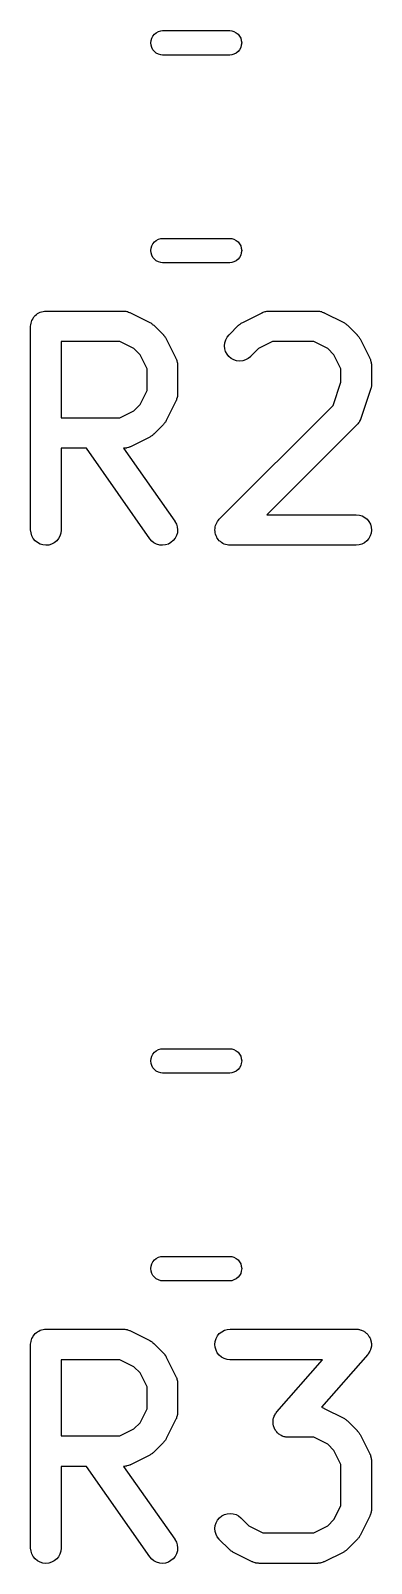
# Model space of a CAD drawing. Extents: x 99.9 to 143.6, y -108.5 to -92.2.
# Drawn here: x 141.97 to 143.65, y -99.96 to -92.43 of the extents above; entities that cross this region are included whole.
import ezdxf

# ---------------------------------------------------------------- set-up
doc = ezdxf.new("R2010")
doc.units = 0
doc.header["$MEASUREMENT"] = 0
doc.layers.add('BLACK', color=7, linetype='CONTINUOUS')

msp = doc.modelspace()

# ---------------------------------------------------------------- linework, layer by layer
at = {"layer": 'BLACK', "linetype": 'CONTINUOUS'}
for p, q in [((142.591, -92.4399), (142.602, -92.4343)), ((142.602, -92.4343), (142.613, -92.4309)), ((142.613, -92.4309), (142.622, -92.43)), ((142.622, -92.43), (142.953, -92.43)), ((142.953, -92.43), (142.962, -92.4309)), ((142.962, -92.4309), (142.973, -92.4343)), ((142.973, -92.4343), (142.984, -92.4399)), ((142.564, -92.49), (142.566, -92.4782)), ((142.566, -92.5018), (142.564, -92.49)), ((142.566, -92.4782), (142.569, -92.4669)), ((142.569, -92.5131), (142.566, -92.5018)), ((142.569, -92.4669), (142.575, -92.4565)), ((142.575, -92.4565), (142.582, -92.4474)), ((142.582, -92.4474), (142.591, -92.4399)), ((142.984, -92.4399), (142.993, -92.4474)), ((142.993, -92.4474), (143, -92.4565)), ((143, -92.4565), (143.006, -92.4669)), ((143.006, -92.4669), (143.009, -92.4782)), ((143.009, -92.5018), (143.006, -92.5131)), ((143.009, -92.4782), (143.011, -92.49)), ((143.011, -92.49), (143.009, -92.5018)), ((142.575, -92.5235), (142.569, -92.5131)), ((142.582, -92.5326), (142.575, -92.5235)), ((142.591, -92.5401), (142.582, -92.5326)), ((142.602, -92.5457), (142.591, -92.5401)), ((142.613, -92.5491), (142.602, -92.5457)), ((142.622, -92.55), (142.613, -92.5491)), ((142.953, -92.55), (142.622, -92.55)), ((142.962, -92.5491), (142.953, -92.55)), ((142.973, -92.5457), (142.962, -92.5491)), ((142.984, -92.5401), (142.973, -92.5457)), ((142.993, -92.5326), (142.984, -92.5401)), ((143, -92.5235), (142.993, -92.5326)), ((143.006, -92.5131), (143, -92.5235)), ((142.566, -93.4982), (142.569, -93.4869)), ((142.569, -93.4869), (142.575, -93.4765)), ((142.575, -93.4765), (142.582, -93.4674)), ((142.582, -93.4674), (142.591, -93.4599)), ((142.591, -93.4599), (142.602, -93.4543)), ((142.602, -93.4543), (142.613, -93.4509)), ((142.613, -93.4509), (142.622, -93.45)), ((142.622, -93.45), (142.953, -93.45)), ((142.953, -93.45), (142.962, -93.4509)), ((142.962, -93.4509), (142.973, -93.4543)), ((142.973, -93.4543), (142.984, -93.4599)), ((142.984, -93.4599), (142.993, -93.4674)), ((142.993, -93.4674), (143, -93.4765)), ((143, -93.4765), (143.006, -93.4869)), ((143.006, -93.4869), (143.009, -93.4982)), ((142.564, -93.51), (142.566, -93.4982)), ((142.566, -93.5218), (142.564, -93.51)), ((142.569, -93.5331), (142.566, -93.5218)), ((142.575, -93.5435), (142.569, -93.5331)), ((142.582, -93.5526), (142.575, -93.5435)), ((142.591, -93.5601), (142.582, -93.5526)), ((142.602, -93.5657), (142.591, -93.5601)), ((142.984, -93.5601), (142.973, -93.5657)), ((142.993, -93.5526), (142.984, -93.5601)), ((143, -93.5435), (142.993, -93.5526)), ((143.006, -93.5331), (143, -93.5435)), ((143.009, -93.5218), (143.006, -93.5331)), ((143.009, -93.4982), (143.011, -93.51)), ((143.011, -93.51), (143.009, -93.5218)), ((142.613, -93.5691), (142.602, -93.5657)), ((142.622, -93.57), (142.613, -93.5691)), ((142.953, -93.57), (142.622, -93.57)), ((142.962, -93.5691), (142.953, -93.57)), ((142.973, -93.5657), (142.962, -93.5691)), ((141.976, -93.8668), (141.978, -93.8601)), ((141.978, -93.8601), (141.98, -93.8533)), ((141.98, -93.8528), (141.984, -93.8466)), ((141.98, -93.8531), (141.98, -93.8528)), ((141.98, -93.8533), (141.98, -93.8531)), ((141.984, -93.8466), (141.987, -93.8404)), ((141.987, -93.8402), (141.988, -93.84)), ((141.987, -93.8404), (141.987, -93.8402)), ((141.988, -93.84), (141.992, -93.8346)), ((141.992, -93.8346), (141.997, -93.8292)), ((141.997, -93.8288), (142.002, -93.8244)), ((141.997, -93.829), (141.997, -93.8288)), ((141.997, -93.8292), (141.997, -93.829)), ((142.002, -93.8244), (142.008, -93.8199)), ((142.008, -93.8196), (142.015, -93.8164)), ((142.008, -93.8198), (142.008, -93.8196)), ((142.008, -93.8199), (142.008, -93.8198)), ((142.015, -93.8164), (142.021, -93.813)), ((142.021, -93.8128), (142.028, -93.8108)), ((142.021, -93.813), (142.021, -93.8128)), ((142.021, -93.813), (142.021, -93.813)), ((142.028, -93.8108), (142.035, -93.8088)), ((142.035, -93.8087), (142.042, -93.8081)), ((142.035, -93.8088), (142.035, -93.8087)), ((142.035, -93.8088), (142.035, -93.8088)), ((142.042, -93.8081), (142.049, -93.8074)), ((142.049, -93.8074), (142.43, -93.8074)), ((142.43, -93.8074), (142.431, -93.8074)), ((142.431, -93.8074), (142.434, -93.8076)), ((142.434, -93.8076), (142.436, -93.8076)), ((142.436, -93.8076), (142.441, -93.8084)), ((142.441, -93.8084), (142.446, -93.809)), ((142.446, -93.809), (142.448, -93.8097)), ((142.448, -93.8097), (142.45, -93.8101)), ((142.45, -93.8101), (142.455, -93.8119)), ((142.455, -93.8119), (142.46, -93.8134)), ((142.46, -93.8134), (142.462, -93.8145)), ((142.462, -93.8145), (142.464, -93.8153)), ((142.464, -93.8153), (142.559, -93.8629)), ((142.559, -93.8629), (142.56, -93.8634)), ((142.56, -93.8634), (142.564, -93.8657)), ((142.564, -93.8657), (142.567, -93.8677)), ((143.009, -93.8671), (143.012, -93.8652)), ((143.012, -93.8652), (143.016, -93.8629)), ((143.016, -93.8629), (143.111, -93.8153)), ((143.111, -93.8153), (143.112, -93.8148)), ((143.112, -93.8148), (143.114, -93.8141)), ((143.114, -93.8141), (143.116, -93.813)), ((143.116, -93.813), (143.121, -93.8116)), ((143.121, -93.8116), (143.126, -93.8098)), ((143.126, -93.8098), (143.128, -93.8094)), ((143.128, -93.8094), (143.13, -93.8088)), ((143.13, -93.8088), (143.135, -93.8083)), ((143.135, -93.8083), (143.14, -93.8075)), ((143.14, -93.8075), (143.142, -93.8076)), ((143.142, -93.8076), (143.145, -93.8074)), ((143.145, -93.8074), (143.383, -93.8074)), ((143.383, -93.8074), (143.384, -93.8074)), ((143.384, -93.8074), (143.386, -93.8076)), ((143.386, -93.8076), (143.388, -93.8076)), ((143.388, -93.8076), (143.393, -93.8084)), ((143.393, -93.8084), (143.398, -93.809)), ((143.398, -93.809), (143.4, -93.8097)), ((143.4, -93.8097), (143.403, -93.8101)), ((143.403, -93.8101), (143.407, -93.8119)), ((143.407, -93.8119), (143.412, -93.8134)), ((143.412, -93.8134), (143.414, -93.8145)), ((143.414, -93.8145), (143.416, -93.8153)), ((143.416, -93.8153), (143.512, -93.8629)), ((143.512, -93.8629), (143.512, -93.8634)), ((143.512, -93.8634), (143.516, -93.8657)), ((143.516, -93.8657), (143.52, -93.8677)), ((141.974, -93.8813), (141.975, -93.8743)), ((141.974, -93.8818), (141.974, -93.8813)), ((141.974, -93.8819), (141.974, -93.8818)), ((141.974, -93.8824), (141.974, -93.8819)), ((141.974, -93.8819), (141.974, -93.8819)), ((141.974, -94.8824), (141.974, -93.8824)), ((141.975, -93.8743), (141.976, -93.8673)), ((141.976, -93.867), (141.976, -93.8668)), ((141.976, -93.8673), (141.976, -93.867)), ((142.567, -93.8677), (142.57, -93.8697)), ((142.57, -93.8697), (142.572, -93.8714)), ((142.572, -93.8714), (142.575, -93.8743)), ((142.575, -93.8743), (142.579, -93.877)), ((142.579, -93.877), (142.626, -93.9246)), ((142.626, -93.9246), (142.627, -93.9253)), ((142.627, -93.9253), (142.63, -93.9286)), ((142.63, -93.9286), (142.633, -93.9317)), ((142.633, -93.9317), (142.634, -93.9343)), ((142.634, -93.9343), (142.636, -93.9368)), ((142.636, -93.9368), (142.638, -93.9405)), ((142.638, -93.9405), (142.64, -93.9441)), ((142.933, -93.9488), (142.939, -93.9359)), ((142.939, -93.9359), (142.949, -93.9246)), ((142.949, -93.9246), (142.996, -93.877)), ((142.996, -93.877), (142.997, -93.8762)), ((142.997, -93.8762), (143, -93.8736)), ((143, -93.8736), (143.003, -93.8707)), ((143.003, -93.8707), (143.006, -93.869)), ((143.006, -93.869), (143.009, -93.8671)), ((143.52, -93.8677), (143.522, -93.8697)), ((143.522, -93.8697), (143.525, -93.8714)), ((143.525, -93.8714), (143.528, -93.8743)), ((143.528, -93.8743), (143.531, -93.877)), ((143.531, -93.877), (143.579, -93.9246)), ((143.579, -93.9246), (143.579, -93.9253)), ((143.579, -93.9253), (143.582, -93.9286)), ((143.582, -93.9286), (143.585, -93.9317)), ((143.585, -93.9317), (143.587, -93.9343)), ((143.587, -93.9343), (143.588, -93.9368)), ((143.588, -93.9368), (143.59, -93.9405)), ((143.59, -93.9405), (143.593, -93.9441)), ((142.124, -93.9574), (142.124, -94.3312)), ((142.413, -93.9574), (142.124, -93.9574)), ((142.481, -93.9916), (142.413, -93.9574)), ((142.512, -94.022), (142.481, -93.9916)), ((142.64, -93.9441), (142.688, -94.0393)), ((142.927, -93.9774), (142.928, -93.9628)), ((142.928, -93.9919), (142.927, -93.9774)), ((142.928, -93.9628), (142.933, -93.9488)), ((142.932, -94.006), (142.928, -93.9919)), ((142.939, -94.0189), (142.932, -94.006)), ((143.094, -93.9916), (143.055, -94.0307)), ((143.162, -93.9574), (143.094, -93.9916)), ((143.365, -93.9574), (143.162, -93.9574)), ((143.434, -93.9916), (143.365, -93.9574)), ((143.464, -94.022), (143.434, -93.9916)), ((143.593, -93.9441), (143.64, -94.0393)), ((142.546, -94.0906), (142.512, -94.022)), ((142.546, -94.198), (142.546, -94.0906)), ((142.688, -94.0393), (142.688, -94.0403)), ((142.688, -94.0403), (142.689, -94.0423)), ((142.689, -94.0423), (142.69, -94.0443)), ((142.69, -94.0443), (142.692, -94.0492)), ((142.692, -94.0492), (142.693, -94.054)), ((142.693, -94.054), (142.694, -94.0562)), ((142.694, -94.0562), (142.694, -94.0583)), ((142.694, -94.0583), (142.695, -94.0634)), ((142.695, -94.0634), (142.696, -94.0685)), ((142.696, -94.0685), (142.696, -94.0707)), ((142.696, -94.0707), (142.696, -94.0729)), ((142.696, -94.0729), (142.696, -94.2157)), ((142.948, -94.0303), (142.939, -94.0189)), ((142.96, -94.0397), (142.948, -94.0303)), ((142.972, -94.0467), (142.96, -94.0397)), ((142.986, -94.051), (142.972, -94.0467)), ((143.001, -94.0526), (142.986, -94.051)), ((143.016, -94.0513), (143.001, -94.0526)), ((143.03, -94.0473), (143.016, -94.0513)), ((143.043, -94.0405), (143.03, -94.0473)), ((143.054, -94.0314), (143.043, -94.0405)), ((143.055, -94.0307), (143.054, -94.0314)), ((143.498, -94.0906), (143.464, -94.022)), ((143.498, -94.1559), (143.498, -94.0906)), ((143.64, -94.0393), (143.641, -94.0403)), ((143.641, -94.0403), (143.642, -94.0423)), ((143.642, -94.0423), (143.643, -94.0443)), ((143.643, -94.0443), (143.644, -94.0492)), ((143.644, -94.0492), (143.646, -94.054)), ((143.646, -94.054), (143.646, -94.0562)), ((143.646, -94.0562), (143.647, -94.0583)), ((143.647, -94.0583), (143.647, -94.0634)), ((143.647, -94.0634), (143.648, -94.0685)), ((143.648, -94.0685), (143.648, -94.0707)), ((143.648, -94.0707), (143.648, -94.0729)), ((143.648, -94.0729), (143.648, -94.1681)), ((143.46, -94.2704), (143.498, -94.1559)), ((142.512, -94.2665), (142.546, -94.198)), ((142.691, -94.2404), (142.69, -94.2453)), ((142.693, -94.2356), (142.691, -94.2404)), ((142.694, -94.2334), (142.693, -94.2356)), ((142.695, -94.2262), (142.694, -94.2313)), ((142.694, -94.2313), (142.694, -94.2334)), ((142.696, -94.2212), (142.695, -94.2262)), ((142.696, -94.2157), (142.696, -94.2168)), ((142.696, -94.2168), (142.696, -94.219)), ((142.696, -94.219), (142.696, -94.2212)), ((143.644, -94.1918), (143.597, -94.3347)), ((143.645, -94.1877), (143.644, -94.1918)), ((143.647, -94.1837), (143.645, -94.1877)), ((143.648, -94.1775), (143.647, -94.1806)), ((143.647, -94.1806), (143.647, -94.1837)), ((143.648, -94.1681), (143.648, -94.1691)), ((143.648, -94.1691), (143.648, -94.1733)), ((143.648, -94.1733), (143.648, -94.1775)), ((142.413, -94.3312), (142.481, -94.2969)), ((142.481, -94.2969), (142.512, -94.2665)), ((142.688, -94.2493), (142.64, -94.3445)), ((142.689, -94.2472), (142.688, -94.2493)), ((142.69, -94.2453), (142.689, -94.2472)), ((142.901, -94.8293), (143.46, -94.2704)), ((142.124, -94.3312), (142.413, -94.3312)), ((142.626, -94.364), (142.579, -94.4116)), ((142.629, -94.3607), (142.626, -94.364)), ((142.632, -94.3577), (142.629, -94.3607)), ((142.634, -94.3551), (142.632, -94.3577)), ((142.636, -94.3527), (142.634, -94.3551)), ((142.638, -94.349), (142.636, -94.3527)), ((142.64, -94.3454), (142.638, -94.349)), ((142.64, -94.3445), (142.64, -94.3454)), ((143.579, -94.364), (143.135, -94.8074)), ((143.58, -94.3623), (143.579, -94.364)), ((143.582, -94.3608), (143.58, -94.3623)), ((143.585, -94.3566), (143.582, -94.3608)), ((143.588, -94.3527), (143.585, -94.3566)), ((143.589, -94.3507), (143.588, -94.3527)), ((143.59, -94.3489), (143.589, -94.3507)), ((143.592, -94.3443), (143.59, -94.3489)), ((143.595, -94.3398), (143.592, -94.3443)), ((143.596, -94.3357), (143.595, -94.3377)), ((143.595, -94.3377), (143.595, -94.3398)), ((143.597, -94.3347), (143.596, -94.3357)), ((142.559, -94.4257), (142.464, -94.4733)), ((142.563, -94.4234), (142.559, -94.4257)), ((142.566, -94.4215), (142.563, -94.4234)), ((142.569, -94.4195), (142.566, -94.4215)), ((142.572, -94.4179), (142.569, -94.4195)), ((142.575, -94.415), (142.572, -94.4179)), ((142.578, -94.4123), (142.575, -94.415)), ((142.579, -94.4116), (142.578, -94.4123)), ((142.248, -94.4812), (142.124, -94.4812)), ((142.124, -94.4812), (142.124, -94.8824)), ((142.559, -94.9254), (142.248, -94.4812)), ((142.433, -94.481), (142.431, -94.4811)), ((142.431, -94.4811), (142.682, -94.8394)), ((142.435, -94.4811), (142.433, -94.481)), ((142.44, -94.4803), (142.435, -94.4811)), ((142.445, -94.4798), (142.44, -94.4803)), ((142.447, -94.4791), (142.445, -94.4798)), ((142.449, -94.4788), (142.447, -94.4791)), ((142.454, -94.477), (142.449, -94.4788)), ((142.459, -94.4755), (142.454, -94.477)), ((142.461, -94.4745), (142.459, -94.4755)), ((142.463, -94.4737), (142.461, -94.4745)), ((142.464, -94.4733), (142.463, -94.4737)), ((142.682, -94.8394), (142.683, -94.8402)), ((142.683, -94.8402), (142.69, -94.8531)), ((142.888, -94.847), (142.892, -94.8407)), ((142.892, -94.8404), (142.897, -94.8349)), ((142.892, -94.8406), (142.892, -94.8404)), ((142.892, -94.8407), (142.892, -94.8406)), ((142.897, -94.8349), (142.901, -94.8293)), ((143.135, -94.8074), (143.573, -94.8074)), ((143.573, -94.8074), (143.574, -94.8074)), ((143.574, -94.8074), (143.589, -94.809)), ((143.589, -94.809), (143.603, -94.8134)), ((143.603, -94.8134), (143.616, -94.8205)), ((143.616, -94.8205), (143.627, -94.8299)), ((143.627, -94.8299), (143.636, -94.8413)), ((143.636, -94.8413), (143.643, -94.8543)), ((141.976, -94.8969), (141.974, -94.8824)), ((141.98, -94.911), (141.976, -94.8969)), ((141.987, -94.9239), (141.98, -94.911)), ((142.118, -94.9119), (142.111, -94.9248)), ((142.123, -94.898), (142.118, -94.9119)), ((142.124, -94.8834), (142.123, -94.898)), ((142.124, -94.8824), (142.124, -94.8834)), ((142.69, -94.9102), (142.684, -94.9232)), ((142.69, -94.8531), (142.694, -94.8671)), ((142.695, -94.8962), (142.69, -94.9102)), ((142.694, -94.8671), (142.696, -94.8816)), ((142.696, -94.8816), (142.695, -94.8962)), ((142.879, -94.8819), (142.88, -94.8748)), ((142.879, -94.882), (142.879, -94.8819)), ((142.879, -94.8821), (142.879, -94.882)), ((142.88, -94.8893), (142.879, -94.8821)), ((142.88, -94.8748), (142.881, -94.8676)), ((142.88, -94.8964), (142.88, -94.8893)), ((142.881, -94.8966), (142.88, -94.8964)), ((142.881, -94.8673), (142.883, -94.8604)), ((142.881, -94.8674), (142.881, -94.8673)), ((142.881, -94.8676), (142.881, -94.8674)), ((142.881, -94.8967), (142.881, -94.8966)), ((142.883, -94.9036), (142.881, -94.8967)), ((142.883, -94.8604), (142.885, -94.8536)), ((142.885, -94.9105), (142.883, -94.9036)), ((142.885, -94.8533), (142.888, -94.847)), ((142.885, -94.8534), (142.885, -94.8533)), ((142.885, -94.8536), (142.885, -94.8534)), ((142.885, -94.9106), (142.885, -94.9105)), ((142.885, -94.9107), (142.885, -94.9106)), ((142.888, -94.9173), (142.885, -94.9107)), ((142.891, -94.9234), (142.888, -94.9173)), ((143.642, -94.9114), (143.635, -94.9243)), ((143.647, -94.8975), (143.642, -94.9114)), ((143.643, -94.8543), (143.647, -94.8683)), ((143.647, -94.8683), (143.648, -94.8829)), ((143.648, -94.8829), (143.647, -94.8975)), ((141.996, -94.9352), (141.987, -94.9239)), ((142.007, -94.9446), (141.996, -94.9352)), ((142.02, -94.9515), (142.007, -94.9446)), ((142.034, -94.9558), (142.02, -94.9515)), ((142.049, -94.9574), (142.034, -94.9558)), ((142.063, -94.9561), (142.049, -94.9574)), ((142.077, -94.9519), (142.063, -94.9561)), ((142.09, -94.9451), (142.077, -94.9519)), ((142.102, -94.936), (142.09, -94.9451)), ((142.111, -94.9248), (142.102, -94.936)), ((142.569, -94.9365), (142.559, -94.9254)), ((142.58, -94.9456), (142.569, -94.9365)), ((142.593, -94.9522), (142.58, -94.9456)), ((142.608, -94.9562), (142.593, -94.9522)), ((142.622, -94.9574), (142.608, -94.9562)), ((142.637, -94.9557), (142.622, -94.9574)), ((142.651, -94.9512), (142.637, -94.9557)), ((142.663, -94.9441), (142.651, -94.9512)), ((142.675, -94.9347), (142.663, -94.9441)), ((142.684, -94.9232), (142.675, -94.9347)), ((142.891, -94.9235), (142.891, -94.9234)), ((142.892, -94.9237), (142.891, -94.9235)), ((142.896, -94.9293), (142.892, -94.9237)), ((142.901, -94.9349), (142.896, -94.9293)), ((142.901, -94.935), (142.901, -94.9349)), ((142.901, -94.9349), (142.901, -94.9349)), ((142.906, -94.9396), (142.901, -94.935)), ((142.912, -94.9443), (142.906, -94.9396)), ((142.912, -94.9444), (142.912, -94.9443)), ((142.912, -94.9443), (142.912, -94.9443)), ((142.918, -94.9479), (142.912, -94.9444)), ((142.925, -94.9513), (142.918, -94.9479)), ((142.925, -94.9514), (142.925, -94.9513)), ((142.932, -94.9536), (142.925, -94.9514)), ((142.925, -94.9514), (142.925, -94.9514)), ((142.939, -94.9557), (142.932, -94.9536)), ((142.939, -94.9558), (142.939, -94.9557)), ((142.946, -94.9566), (142.939, -94.9558)), ((142.939, -94.9558), (142.939, -94.9558)), ((142.953, -94.9574), (142.946, -94.9566)), ((142.954, -94.9574), (142.953, -94.9574)), ((142.953, -94.9574), (142.953, -94.9574)), ((142.953, -94.9574), (142.953, -94.9574)), ((142.953, -94.9574), (142.953, -94.9574)), ((143.573, -94.9574), (142.954, -94.9574)), ((143.588, -94.956), (143.573, -94.9574)), ((143.602, -94.9517), (143.588, -94.956)), ((143.615, -94.9448), (143.602, -94.9517)), ((143.626, -94.9356), (143.615, -94.9448)), ((143.635, -94.9243), (143.626, -94.9356)), ((142.564, -97.49), (142.566, -97.4782)), ((142.566, -97.4782), (142.569, -97.4669)), ((142.569, -97.4669), (142.575, -97.4565)), ((142.575, -97.4565), (142.582, -97.4474)), ((142.582, -97.4474), (142.591, -97.4399)), ((142.591, -97.4399), (142.602, -97.4343)), ((142.602, -97.4343), (142.613, -97.4309)), ((142.613, -97.4309), (142.622, -97.43)), ((142.622, -97.43), (142.953, -97.43)), ((142.953, -97.43), (142.962, -97.4309)), ((142.962, -97.4309), (142.973, -97.4343)), ((142.973, -97.4343), (142.984, -97.4399)), ((142.984, -97.4399), (142.993, -97.4474)), ((142.993, -97.4474), (143, -97.4565)), ((143, -97.4565), (143.006, -97.4669)), ((143.006, -97.4669), (143.009, -97.4782)), ((143.009, -97.4782), (143.011, -97.49)), ((142.566, -97.5018), (142.564, -97.49)), ((142.569, -97.5131), (142.566, -97.5018)), ((142.575, -97.5235), (142.569, -97.5131)), ((142.582, -97.5326), (142.575, -97.5235)), ((142.591, -97.5401), (142.582, -97.5326)), ((142.602, -97.5457), (142.591, -97.5401)), ((142.613, -97.5491), (142.602, -97.5457)), ((142.622, -97.55), (142.613, -97.5491)), ((142.953, -97.55), (142.622, -97.55)), ((142.962, -97.5491), (142.953, -97.55)), ((142.973, -97.5457), (142.962, -97.5491)), ((142.984, -97.5401), (142.973, -97.5457)), ((142.993, -97.5326), (142.984, -97.5401)), ((143, -97.5235), (142.993, -97.5326)), ((143.006, -97.5131), (143, -97.5235)), ((143.009, -97.5018), (143.006, -97.5131)), ((143.011, -97.49), (143.009, -97.5018)), ((142.591, -98.4599), (142.602, -98.4543)), ((142.602, -98.4543), (142.613, -98.4509)), ((142.613, -98.4509), (142.622, -98.45)), ((142.622, -98.45), (142.953, -98.45)), ((142.953, -98.45), (142.962, -98.4509)), ((142.962, -98.4509), (142.973, -98.4543)), ((142.973, -98.4543), (142.984, -98.4599)), ((142.564, -98.51), (142.566, -98.4982)), ((142.566, -98.5218), (142.564, -98.51)), ((142.566, -98.4982), (142.569, -98.4869)), ((142.569, -98.5331), (142.566, -98.5218)), ((142.569, -98.4869), (142.575, -98.4765)), ((142.575, -98.5435), (142.569, -98.5331)), ((142.575, -98.4765), (142.582, -98.4674)), ((142.582, -98.4674), (142.591, -98.4599)), ((142.984, -98.4599), (142.993, -98.4674)), ((142.993, -98.4674), (143, -98.4765)), ((143, -98.4765), (143.006, -98.4869)), ((143.006, -98.5331), (143, -98.5435)), ((143.006, -98.4869), (143.009, -98.4982)), ((143.009, -98.5218), (143.006, -98.5331)), ((143.009, -98.4982), (143.011, -98.51)), ((143.011, -98.51), (143.009, -98.5218)), ((142.582, -98.5526), (142.575, -98.5435)), ((142.591, -98.5601), (142.582, -98.5526)), ((142.602, -98.5657), (142.591, -98.5601)), ((142.613, -98.5691), (142.602, -98.5657)), ((142.622, -98.57), (142.613, -98.5691)), ((142.953, -98.57), (142.622, -98.57)), ((142.962, -98.5691), (142.953, -98.57)), ((142.973, -98.5657), (142.962, -98.5691)), ((142.984, -98.5601), (142.973, -98.5657)), ((142.993, -98.5526), (142.984, -98.5601)), ((143, -98.5435), (142.993, -98.5526)), ((141.988, -98.84), (141.992, -98.8346)), ((141.992, -98.8346), (141.997, -98.8292)), ((141.997, -98.8288), (142.002, -98.8244)), ((141.997, -98.829), (141.997, -98.8288)), ((141.997, -98.8292), (141.997, -98.829)), ((142.002, -98.8244), (142.008, -98.8199)), ((142.008, -98.8196), (142.015, -98.8164)), ((142.008, -98.8198), (142.008, -98.8196)), ((142.008, -98.8199), (142.008, -98.8198)), ((142.015, -98.8164), (142.021, -98.813)), ((142.021, -98.8128), (142.028, -98.8108)), ((142.021, -98.813), (142.021, -98.8128)), ((142.021, -98.813), (142.021, -98.813)), ((142.028, -98.8108), (142.035, -98.8088)), ((142.035, -98.8087), (142.042, -98.8081)), ((142.035, -98.8088), (142.035, -98.8087)), ((142.035, -98.8088), (142.035, -98.8088)), ((142.042, -98.8081), (142.049, -98.8074)), ((142.049, -98.8074), (142.43, -98.8074)), ((142.43, -98.8074), (142.431, -98.8074)), ((142.431, -98.8074), (142.434, -98.8076)), ((142.434, -98.8076), (142.436, -98.8076)), ((142.436, -98.8076), (142.441, -98.8084)), ((142.441, -98.8084), (142.446, -98.809)), ((142.446, -98.809), (142.448, -98.8097)), ((142.448, -98.8097), (142.45, -98.8101)), ((142.45, -98.8101), (142.455, -98.8119)), ((142.455, -98.8119), (142.46, -98.8134)), ((142.46, -98.8134), (142.462, -98.8145)), ((142.462, -98.8145), (142.464, -98.8153)), ((142.464, -98.8153), (142.559, -98.8629)), ((142.892, -98.8404), (142.901, -98.8292)), ((142.901, -98.8292), (142.913, -98.8199)), ((142.913, -98.8199), (142.926, -98.813)), ((142.926, -98.813), (142.94, -98.8088)), ((142.94, -98.8088), (142.954, -98.8074)), ((142.954, -98.8074), (143.573, -98.8074)), ((143.573, -98.8074), (143.574, -98.8074)), ((143.574, -98.8074), (143.579, -98.8079)), ((143.579, -98.8079), (143.584, -98.8081)), ((143.584, -98.8081), (143.586, -98.8087)), ((143.586, -98.8087), (143.589, -98.809)), ((143.589, -98.809), (143.593, -98.8104)), ((143.593, -98.8104), (143.598, -98.8115)), ((143.598, -98.8115), (143.6, -98.8126)), ((143.6, -98.8126), (143.603, -98.8134)), ((143.603, -98.8134), (143.607, -98.8157)), ((143.607, -98.8157), (143.611, -98.8177)), ((143.611, -98.8177), (143.613, -98.8192)), ((143.613, -98.8192), (143.616, -98.8205)), ((143.616, -98.8205), (143.619, -98.8235)), ((143.619, -98.8235), (143.623, -98.8263)), ((143.623, -98.8263), (143.625, -98.8282)), ((143.625, -98.8282), (143.627, -98.8299)), ((143.627, -98.8299), (143.63, -98.8336)), ((143.63, -98.8336), (143.633, -98.837)), ((141.974, -98.8813), (141.975, -98.8743)), ((141.974, -98.8818), (141.974, -98.8813)), ((141.974, -98.8819), (141.974, -98.8818)), ((141.974, -98.8824), (141.974, -98.8819)), ((141.974, -98.8819), (141.974, -98.8819)), ((141.974, -99.8824), (141.974, -98.8824)), ((141.975, -98.8743), (141.976, -98.8673)), ((141.976, -98.8668), (141.978, -98.8601)), ((141.976, -98.867), (141.976, -98.8668)), ((141.976, -98.8673), (141.976, -98.867)), ((141.978, -98.8601), (141.98, -98.8533)), ((141.98, -98.8528), (141.984, -98.8466)), ((141.98, -98.8531), (141.98, -98.8528)), ((141.98, -98.8533), (141.98, -98.8531)), ((141.984, -98.8466), (141.987, -98.8404)), ((141.987, -98.8402), (141.988, -98.84)), ((141.987, -98.8404), (141.987, -98.8402)), ((142.559, -98.8629), (142.56, -98.8634)), ((142.56, -98.8634), (142.564, -98.8657)), ((142.564, -98.8657), (142.567, -98.8677)), ((142.567, -98.8677), (142.57, -98.8697)), ((142.57, -98.8697), (142.572, -98.8714)), ((142.572, -98.8714), (142.575, -98.8743)), ((142.575, -98.8743), (142.579, -98.877)), ((142.579, -98.877), (142.626, -98.9246)), ((142.879, -98.8819), (142.881, -98.8673)), ((142.88, -98.8964), (142.879, -98.8819)), ((142.885, -98.9105), (142.88, -98.8964)), ((142.881, -98.8673), (142.885, -98.8533)), ((142.885, -98.8533), (142.892, -98.8404)), ((143.633, -98.837), (143.634, -98.8393)), ((143.634, -98.8393), (143.636, -98.8413)), ((143.636, -98.8413), (143.638, -98.8455)), ((143.638, -98.8455), (143.641, -98.8495)), ((143.641, -98.8495), (143.642, -98.852)), ((143.642, -98.852), (143.643, -98.8543)), ((143.643, -98.9089), (143.642, -98.9114)), ((143.643, -98.8543), (143.644, -98.8588)), ((143.644, -98.9065), (143.643, -98.9089)), ((143.644, -98.8588), (143.646, -98.8632)), ((143.645, -98.902), (143.644, -98.9065)), ((143.647, -98.8975), (143.645, -98.902)), ((143.646, -98.8632), (143.646, -98.8658)), ((143.646, -98.8658), (143.647, -98.8683)), ((143.647, -98.8683), (143.647, -98.873)), ((143.647, -98.873), (143.648, -98.8777)), ((143.648, -98.8923), (143.647, -98.8948)), ((143.647, -98.8948), (143.647, -98.8975)), ((143.648, -98.8777), (143.648, -98.8803)), ((143.648, -98.8803), (143.648, -98.8829)), ((143.648, -98.8829), (143.648, -98.8876)), ((143.648, -98.8876), (143.648, -98.8923)), ((142.124, -98.9574), (142.124, -99.3312)), ((142.413, -98.9574), (142.124, -98.9574)), ((142.481, -98.9916), (142.413, -98.9574)), ((142.626, -98.9246), (142.627, -98.9253)), ((142.627, -98.9253), (142.63, -98.9286)), ((142.63, -98.9286), (142.633, -98.9317)), ((142.633, -98.9317), (142.634, -98.9343)), ((142.634, -98.9343), (142.636, -98.9368)), ((142.636, -98.9368), (142.638, -98.9405)), ((142.638, -98.9405), (142.64, -98.9441)), ((142.64, -98.9441), (142.688, -99.0393)), ((142.891, -98.9234), (142.885, -98.9105)), ((142.901, -98.9349), (142.891, -98.9234)), ((142.912, -98.9443), (142.901, -98.9349)), ((142.925, -98.9513), (142.912, -98.9443)), ((142.939, -98.9557), (142.925, -98.9513)), ((142.953, -98.9574), (142.939, -98.9557)), ((142.954, -98.9574), (142.953, -98.9574)), ((143.408, -98.9574), (142.954, -98.9574)), ((143.183, -99.2139), (143.408, -98.9574)), ((143.63, -98.9318), (143.403, -99.1911)), ((143.632, -98.9279), (143.63, -98.9318)), ((143.635, -98.9243), (143.632, -98.9279)), ((143.637, -98.922), (143.635, -98.9243)), ((143.638, -98.9199), (143.637, -98.922)), ((143.64, -98.9156), (143.638, -98.9199)), ((143.642, -98.9114), (143.64, -98.9156)), ((142.512, -99.022), (142.481, -98.9916)), ((142.546, -99.0906), (142.512, -99.022)), ((142.688, -99.0393), (142.688, -99.0403)), ((142.688, -99.0403), (142.689, -99.0423)), ((142.689, -99.0423), (142.69, -99.0443)), ((142.69, -99.0443), (142.692, -99.0492)), ((142.692, -99.0492), (142.693, -99.054)), ((142.693, -99.054), (142.694, -99.0562)), ((142.694, -99.0562), (142.694, -99.0583)), ((142.694, -99.0583), (142.695, -99.0634)), ((142.546, -99.198), (142.546, -99.0906)), ((142.695, -99.0634), (142.696, -99.0685)), ((142.696, -99.0685), (142.696, -99.0707)), ((142.696, -99.0707), (142.696, -99.0729)), ((142.696, -99.0729), (142.696, -99.2157)), ((142.512, -99.2665), (142.546, -99.198)), ((143.403, -99.1911), (143.407, -99.1928)), ((143.407, -99.1928), (143.412, -99.1944)), ((143.412, -99.1944), (143.414, -99.1955)), ((143.414, -99.1955), (143.416, -99.1963)), ((143.416, -99.1963), (143.512, -99.2439)), ((142.481, -99.2969), (142.512, -99.2665)), ((142.688, -99.2493), (142.64, -99.3445)), ((142.689, -99.2472), (142.688, -99.2493)), ((142.69, -99.2453), (142.689, -99.2472)), ((142.691, -99.2404), (142.69, -99.2453)), ((142.693, -99.2356), (142.691, -99.2404)), ((142.694, -99.2334), (142.693, -99.2356)), ((142.695, -99.2262), (142.694, -99.2313)), ((142.694, -99.2313), (142.694, -99.2334)), ((142.696, -99.2212), (142.695, -99.2262)), ((142.696, -99.2157), (142.696, -99.2168)), ((142.696, -99.2168), (142.696, -99.219)), ((142.696, -99.219), (142.696, -99.2212)), ((143.165, -99.2581), (143.166, -99.2534)), ((143.165, -99.2628), (143.165, -99.2581)), ((143.165, -99.2654), (143.165, -99.2628)), ((143.165, -99.2681), (143.165, -99.2654)), ((143.166, -99.2727), (143.165, -99.2681)), ((143.166, -99.2483), (143.168, -99.2438)), ((143.166, -99.2509), (143.166, -99.2483)), ((143.166, -99.2534), (143.166, -99.2509)), ((143.166, -99.2774), (143.166, -99.2727)), ((143.167, -99.2799), (143.166, -99.2774)), ((143.167, -99.2825), (143.167, -99.2799)), ((143.169, -99.2869), (143.167, -99.2825)), ((143.168, -99.2438), (143.169, -99.2392)), ((143.169, -99.2392), (143.17, -99.2368)), ((143.17, -99.2368), (143.171, -99.2343)), ((143.171, -99.2343), (143.173, -99.2301)), ((143.173, -99.2301), (143.175, -99.2258)), ((143.175, -99.2258), (143.176, -99.2237)), ((143.176, -99.2237), (143.178, -99.2214)), ((143.178, -99.2214), (143.181, -99.2178)), ((143.181, -99.2178), (143.183, -99.2139)), ((143.512, -99.2439), (143.512, -99.2443)), ((143.512, -99.2443), (143.516, -99.2466)), ((143.516, -99.2466), (143.52, -99.2486)), ((143.52, -99.2486), (143.522, -99.2506)), ((143.522, -99.2506), (143.525, -99.2523)), ((143.525, -99.2523), (143.528, -99.2552)), ((143.528, -99.2552), (143.531, -99.2579)), ((143.531, -99.2579), (143.579, -99.3055)), ((142.124, -99.3312), (142.413, -99.3312)), ((142.413, -99.3312), (142.481, -99.2969)), ((142.629, -99.3607), (142.626, -99.364)), ((142.632, -99.3577), (142.629, -99.3607)), ((142.634, -99.3551), (142.632, -99.3577)), ((142.636, -99.3527), (142.634, -99.3551)), ((142.638, -99.349), (142.636, -99.3527)), ((142.64, -99.3454), (142.638, -99.349)), ((142.64, -99.3445), (142.64, -99.3454)), ((143.17, -99.2914), (143.169, -99.2869)), ((143.172, -99.2938), (143.17, -99.2914)), ((143.172, -99.2962), (143.172, -99.2938)), ((143.175, -99.3002), (143.172, -99.2962)), ((143.177, -99.3044), (143.175, -99.3002)), ((143.179, -99.3064), (143.177, -99.3044)), ((143.18, -99.3087), (143.179, -99.3064)), ((143.183, -99.3121), (143.18, -99.3087)), ((143.186, -99.3158), (143.183, -99.3121)), ((143.188, -99.3175), (143.186, -99.3158)), ((143.19, -99.3194), (143.188, -99.3175)), ((143.194, -99.3222), (143.19, -99.3194)), ((143.198, -99.3252), (143.194, -99.3222)), ((143.2, -99.3265), (143.198, -99.3252)), ((143.202, -99.328), (143.2, -99.3265)), ((143.206, -99.33), (143.202, -99.328)), ((143.21, -99.3323), (143.206, -99.33)), ((143.213, -99.3331), (143.21, -99.3323)), ((143.215, -99.3342), (143.213, -99.3331)), ((143.22, -99.3353), (143.215, -99.3342)), ((143.224, -99.3367), (143.22, -99.3353)), ((143.227, -99.337), (143.224, -99.3367)), ((143.229, -99.3376), (143.227, -99.337)), ((143.234, -99.3378), (143.229, -99.3376)), ((143.239, -99.3383), (143.234, -99.3378)), ((143.24, -99.3383), (143.239, -99.3383)), ((143.365, -99.3383), (143.24, -99.3383)), ((143.434, -99.3726), (143.365, -99.3383)), ((143.579, -99.3055), (143.579, -99.3063)), ((143.579, -99.3063), (143.582, -99.3096)), ((143.582, -99.3096), (143.585, -99.3126)), ((143.585, -99.3126), (143.587, -99.3153)), ((143.587, -99.3153), (143.588, -99.3177)), ((143.588, -99.3177), (143.59, -99.3215)), ((143.59, -99.3215), (143.593, -99.325)), ((143.593, -99.325), (143.64, -99.4203)), ((142.559, -99.4257), (142.464, -99.4733)), ((142.563, -99.4234), (142.559, -99.4257)), ((142.566, -99.4215), (142.563, -99.4234)), ((142.569, -99.4195), (142.566, -99.4215)), ((142.572, -99.4179), (142.569, -99.4195)), ((142.575, -99.415), (142.572, -99.4179)), ((142.578, -99.4123), (142.575, -99.415)), ((142.579, -99.4116), (142.578, -99.4123)), ((142.626, -99.364), (142.579, -99.4116)), ((143.464, -99.403), (143.434, -99.3726)), ((143.498, -99.4715), (143.464, -99.403)), ((143.64, -99.4203), (143.641, -99.4212)), ((143.641, -99.4212), (143.642, -99.4233)), ((143.642, -99.4233), (143.643, -99.4252)), ((143.643, -99.4252), (143.644, -99.4301)), ((143.644, -99.4301), (143.646, -99.4349)), ((143.646, -99.4349), (143.646, -99.4371)), ((142.248, -99.4812), (142.124, -99.4812)), ((142.124, -99.4812), (142.124, -99.8824)), ((142.559, -99.9254), (142.248, -99.4812)), ((142.433, -99.481), (142.431, -99.4811)), ((142.431, -99.4811), (142.682, -99.8394)), ((142.435, -99.4811), (142.433, -99.481)), ((142.44, -99.4803), (142.435, -99.4811)), ((142.445, -99.4798), (142.44, -99.4803)), ((142.447, -99.4791), (142.445, -99.4798)), ((142.449, -99.4788), (142.447, -99.4791)), ((142.454, -99.477), (142.449, -99.4788)), ((142.459, -99.4755), (142.454, -99.477)), ((142.461, -99.4745), (142.459, -99.4755)), ((142.463, -99.4737), (142.461, -99.4745)), ((142.464, -99.4733), (142.463, -99.4737)), ((143.498, -99.6742), (143.498, -99.4715)), ((143.646, -99.4371), (143.647, -99.4392)), ((143.647, -99.4392), (143.647, -99.4443)), ((143.647, -99.4443), (143.648, -99.4494)), ((143.648, -99.4494), (143.648, -99.4516)), ((143.648, -99.4516), (143.648, -99.4538)), ((143.648, -99.4538), (143.648, -99.6919)), ((142.892, -99.745), (142.902, -99.7337)), ((142.902, -99.7337), (142.913, -99.7245)), ((142.913, -99.7245), (142.926, -99.7177)), ((142.926, -99.7177), (142.94, -99.7135)), ((142.94, -99.7135), (142.954, -99.7121)), ((142.954, -99.7121), (142.969, -99.7136)), ((142.969, -99.7136), (142.983, -99.7179)), ((142.983, -99.7179), (142.996, -99.7248)), ((142.996, -99.7248), (143.007, -99.7341)), ((143.007, -99.7341), (143.046, -99.7731)), ((143.464, -99.7427), (143.498, -99.6742)), ((143.64, -99.7254), (143.593, -99.8207)), ((143.641, -99.7234), (143.64, -99.7254)), ((143.642, -99.7214), (143.641, -99.7234)), ((143.644, -99.7166), (143.642, -99.7214)), ((143.646, -99.7118), (143.644, -99.7166)), ((143.647, -99.7075), (143.646, -99.7096)), ((143.646, -99.7096), (143.646, -99.7118)), ((143.648, -99.6974), (143.647, -99.7024)), ((143.647, -99.7024), (143.647, -99.7075)), ((143.648, -99.6919), (143.648, -99.693)), ((143.648, -99.693), (143.648, -99.6951)), ((143.648, -99.6951), (143.648, -99.6974)), ((142.879, -99.7864), (142.881, -99.7718)), ((142.88, -99.8009), (142.879, -99.7864)), ((142.885, -99.815), (142.88, -99.8009)), ((142.881, -99.7718), (142.885, -99.7578)), ((142.885, -99.7578), (142.892, -99.745)), ((143.046, -99.7731), (143.115, -99.8074)), ((143.115, -99.8074), (143.365, -99.8074)), ((143.365, -99.8074), (143.434, -99.7731)), ((143.434, -99.7731), (143.464, -99.7427)), ((141.976, -99.8969), (141.974, -99.8824)), ((142.124, -99.8834), (142.123, -99.898)), ((142.124, -99.8824), (142.124, -99.8834)), ((142.682, -99.8394), (142.683, -99.8402)), ((142.683, -99.8402), (142.69, -99.8531)), ((142.69, -99.8531), (142.694, -99.8671)), ((142.694, -99.8671), (142.696, -99.8816)), ((142.696, -99.8816), (142.695, -99.8962)), ((142.891, -99.828), (142.885, -99.815)), ((142.9, -99.8394), (142.891, -99.828)), ((142.901, -99.8402), (142.9, -99.8394)), ((142.949, -99.8878), (142.901, -99.8402)), ((142.952, -99.8905), (142.949, -99.8878)), ((143.53, -99.8885), (143.527, -99.8912)), ((143.531, -99.8878), (143.53, -99.8885)), ((143.579, -99.8402), (143.531, -99.8878)), ((143.581, -99.8369), (143.579, -99.8402)), ((143.584, -99.8339), (143.581, -99.8369)), ((143.586, -99.8313), (143.584, -99.8339)), ((143.588, -99.8289), (143.586, -99.8313)), ((143.59, -99.8252), (143.588, -99.8289)), ((143.592, -99.8216), (143.59, -99.8252)), ((143.593, -99.8207), (143.592, -99.8216)), ((141.98, -99.911), (141.976, -99.8969)), ((141.987, -99.9239), (141.98, -99.911)), ((141.996, -99.9352), (141.987, -99.9239)), ((142.007, -99.9446), (141.996, -99.9352)), ((142.02, -99.9515), (142.007, -99.9446)), ((142.034, -99.9558), (142.02, -99.9515)), ((142.049, -99.9574), (142.034, -99.9558)), ((142.063, -99.9561), (142.049, -99.9574)), ((142.077, -99.9519), (142.063, -99.9561)), ((142.09, -99.9451), (142.077, -99.9519)), ((142.102, -99.936), (142.09, -99.9451)), ((142.111, -99.9248), (142.102, -99.936)), ((142.118, -99.9119), (142.111, -99.9248)), ((142.123, -99.898), (142.118, -99.9119)), ((142.569, -99.9365), (142.559, -99.9254)), ((142.58, -99.9456), (142.569, -99.9365)), ((142.593, -99.9522), (142.58, -99.9456)), ((142.608, -99.9562), (142.593, -99.9522)), ((142.622, -99.9574), (142.608, -99.9562)), ((142.637, -99.9557), (142.622, -99.9574)), ((142.651, -99.9512), (142.637, -99.9557)), ((142.663, -99.9441), (142.651, -99.9512)), ((142.675, -99.9347), (142.663, -99.9441)), ((142.684, -99.9232), (142.675, -99.9347)), ((142.69, -99.9102), (142.684, -99.9232)), ((142.695, -99.8962), (142.69, -99.9102)), ((142.955, -99.8934), (142.952, -99.8905)), ((142.958, -99.8951), (142.955, -99.8934)), ((142.96, -99.8971), (142.958, -99.8951)), ((142.964, -99.8991), (142.96, -99.8971)), ((142.967, -99.9014), (142.964, -99.8991)), ((142.968, -99.9018), (142.967, -99.9014)), ((143.063, -99.9495), (142.968, -99.9018)), ((143.066, -99.9503), (143.063, -99.9495)), ((143.067, -99.9513), (143.066, -99.9503)), ((143.072, -99.9529), (143.067, -99.9513)), ((143.077, -99.9547), (143.072, -99.9529)), ((143.079, -99.9551), (143.077, -99.9547)), ((143.081, -99.9557), (143.079, -99.9551)), ((143.087, -99.9563), (143.081, -99.9557)), ((143.092, -99.9572), (143.087, -99.9563)), ((143.094, -99.9571), (143.092, -99.9572)), ((143.096, -99.9574), (143.094, -99.9571)), ((143.097, -99.9574), (143.096, -99.9574)), ((143.383, -99.9574), (143.097, -99.9574)), ((143.385, -99.9572), (143.383, -99.9574)), ((143.387, -99.9573), (143.385, -99.9572)), ((143.392, -99.9565), (143.387, -99.9573)), ((143.397, -99.956), (143.392, -99.9565)), ((143.399, -99.9553), (143.397, -99.956)), ((143.402, -99.955), (143.399, -99.9553)), ((143.406, -99.9532), (143.402, -99.955)), ((143.411, -99.9517), (143.406, -99.9532)), ((143.413, -99.9507), (143.411, -99.9517)), ((143.415, -99.9499), (143.413, -99.9507)), ((143.416, -99.9495), (143.415, -99.9499)), ((143.512, -99.9018), (143.416, -99.9495)), ((143.515, -99.8996), (143.512, -99.9018)), ((143.519, -99.8977), (143.515, -99.8996)), ((143.521, -99.8957), (143.519, -99.8977)), ((143.524, -99.8941), (143.521, -99.8957)), ((143.527, -99.8912), (143.524, -99.8941))]:
    msp.add_line(p, q, dxfattribs=at)

doc.saveas('drawing.dxf')
